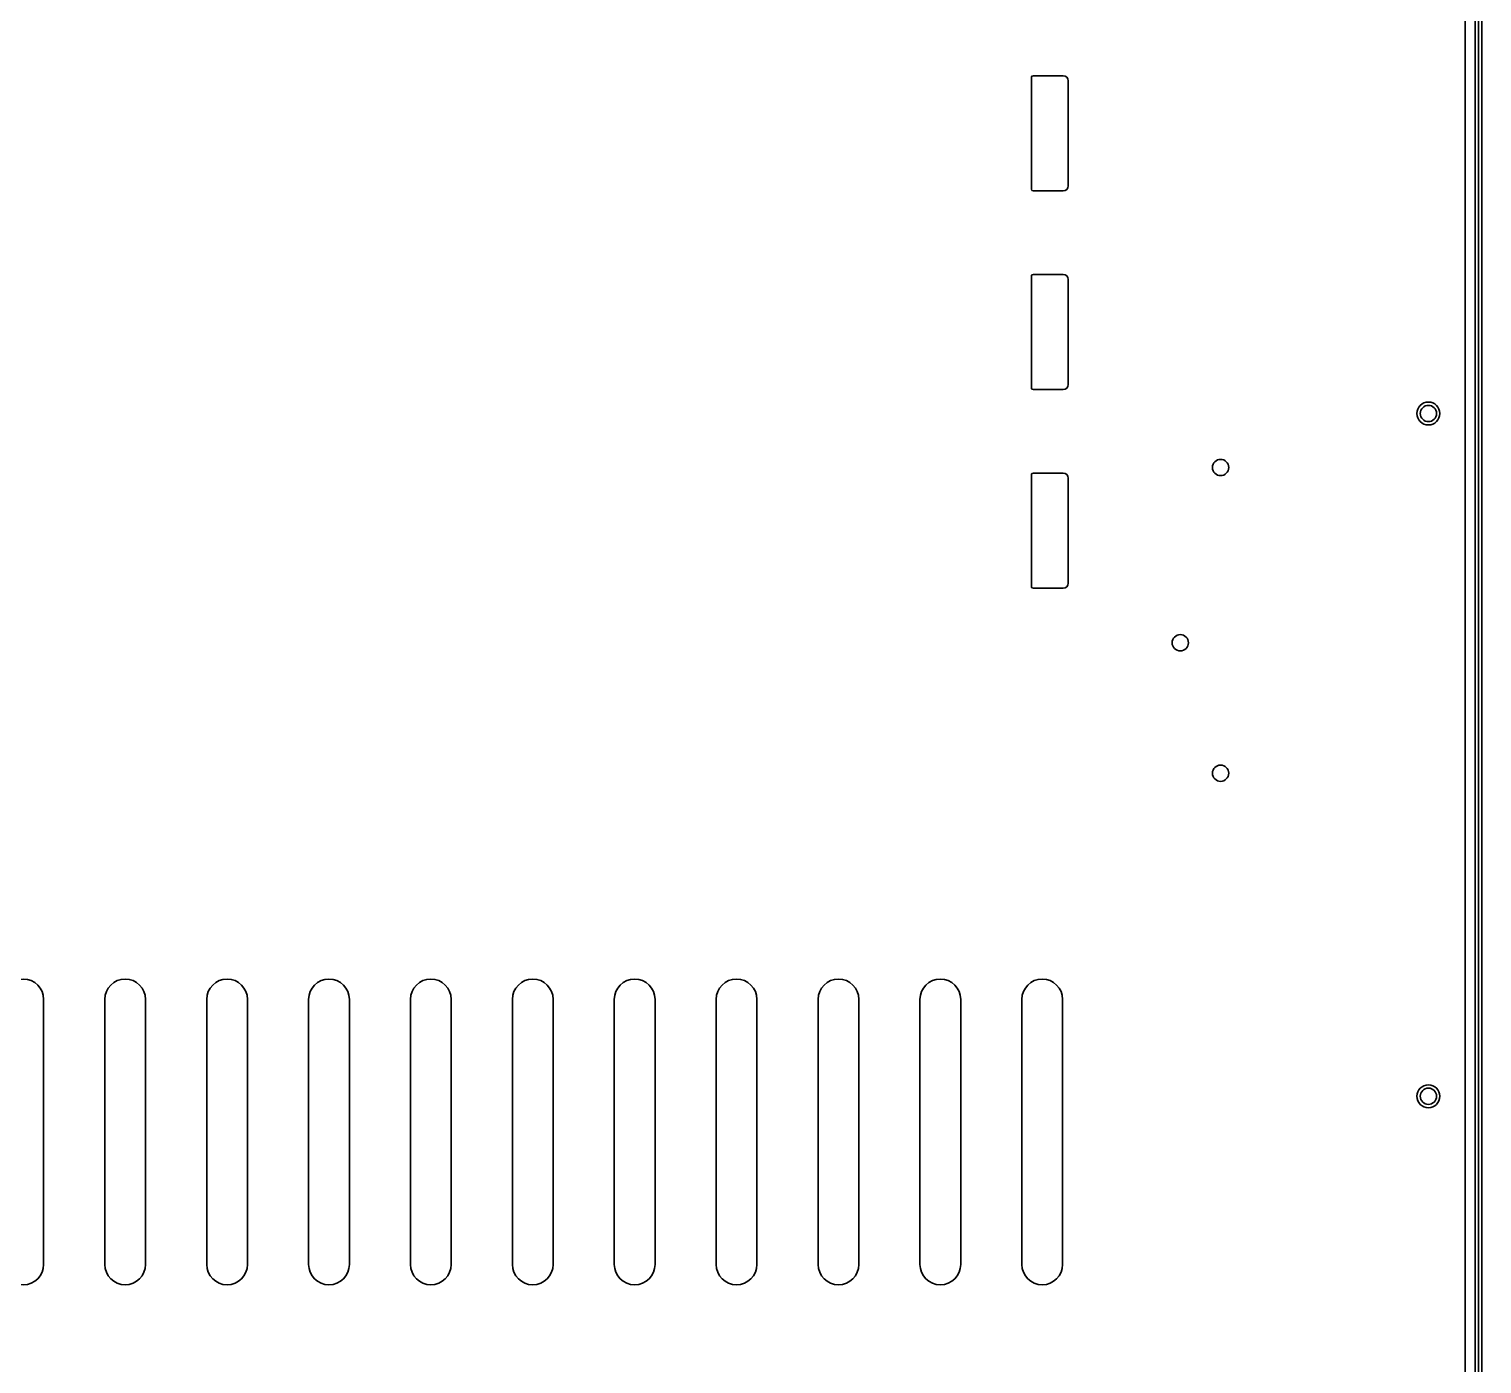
# Model space of a CAD drawing. Extents: x 6336 to 10269, y -393 to 3371.
# Drawn here: x 8894.2 to 9179.4, y 2847.2 to 3109.2 of the extents above; entities that cross this region are included whole.
import ezdxf

# ---------------------------------------------------------------- set-up
doc = ezdxf.new("R2010")
doc.units = 0
doc.header["$LTSCALE"] = 5
doc.layers.add('1', color=7, linetype='CONTINUOUS', true_color=0xffffff)

msp = doc.modelspace()

# ---------------------------------------------------------------- linework, layer by layer
at = {"layer": '1', "color": 7, "linetype": 'Continuous', "lineweight": 35}
for p, q in [((9178.07, 3234.73), (9178.07, 2599.33)), ((9179.37, 2584.53), (9179.37, 3233.93)), ((9178.68, 3230.93), (9178.68, 2587.53)), ((9176.07, 3188.71), (9176.07, 2694.74)), ((9097.17, 3100.03), (9091.27, 3100.03)), ((9090.97, 3099.73), (9090.97, 3077.73)), ((9098.17, 3078.43), (9098.17, 3099.03)), ((9091.27, 3077.43), (9097.17, 3077.43)), ((9090.97, 3060.73), (9090.97, 3038.73)), ((9097.17, 3061.03), (9091.27, 3061.03)), ((9098.17, 3039.43), (9098.17, 3060.03)), ((9091.27, 3038.43), (9097.17, 3038.43)), ((9090.97, 3021.73), (9090.97, 2999.73)), ((9097.17, 3022.03), (9091.27, 3022.03)), ((9098.17, 3000.43), (9098.17, 3021.03)), ((9091.27, 2999.43), (9097.17, 2999.43)), ((8897.07, 2918.73), (8897.07, 2866.73)), ((8909.07, 2866.73), (8909.07, 2918.73)), ((8917.07, 2918.73), (8917.07, 2866.73)), ((8929.07, 2866.73), (8929.07, 2918.73)), ((8937.07, 2918.73), (8937.07, 2866.73)), ((8949.07, 2866.73), (8949.07, 2918.73)), ((8957.07, 2918.73), (8957.07, 2866.73)), ((8969.07, 2866.73), (8969.07, 2918.73)), ((8977.07, 2918.73), (8977.07, 2866.73)), ((8989.07, 2866.73), (8989.07, 2918.73)), ((8997.07, 2918.73), (8997.07, 2866.73)), ((9009.07, 2866.73), (9009.07, 2918.73)), ((9017.07, 2918.73), (9017.07, 2866.73)), ((9029.07, 2866.73), (9029.07, 2918.73)), ((9037.07, 2918.73), (9037.07, 2866.73)), ((9049.07, 2866.73), (9049.07, 2918.73)), ((9057.07, 2918.73), (9057.07, 2866.73)), ((9069.07, 2866.73), (9069.07, 2918.73)), ((9077.07, 2918.73), (9077.07, 2866.73)), ((9089.07, 2866.73), (9089.07, 2918.73)), ((9097.07, 2918.73), (9097.07, 2866.73))]:
    msp.add_line(p, q, dxfattribs=at)
for centre, radius in [((9168.87, 3033.73), 2.25), ((9168.87, 3033.73), 1.6), ((9128.07, 3023.13), 1.6), ((9120.17, 2988.73), 1.6), ((9128.07, 2963.13), 1.6), ((9168.87, 2899.73), 2.25), ((9168.87, 2899.73), 1.6)]:
    msp.add_circle(centre, radius, dxfattribs=at)
for centre, radius, start, end in [((9091.27, 3099.73), 0.3, 90, 180), ((9097.17, 3099.03), 1, 0, 90), ((9091.27, 3077.73), 0.3, 180, 270), ((9097.17, 3078.43), 1, 270, 0), ((9091.27, 3060.73), 0.3, 90, 180), ((9097.17, 3060.03), 1, 0, 90), ((9091.27, 3038.73), 0.3, 180, 270), ((9097.17, 3039.43), 1, 270, 0), ((9091.27, 3021.73), 0.3, 90, 180), ((9097.17, 3021.03), 1, 0, 90), ((9097.17, 3000.43), 1, 270, 0), ((9091.27, 2999.73), 0.3, 180, 270), ((8893.07, 2918.73), 4, 0, 180), ((8913.07, 2918.73), 4, 0, 180), ((8933.07, 2918.73), 4, 0, 180), ((8953.07, 2918.73), 4, 0, 180), ((8973.07, 2918.73), 4, 0, 180), ((8993.07, 2918.73), 4, 0, 180), ((9013.07, 2918.73), 4, 0, 180), ((9033.07, 2918.73), 4, 0, 180), ((9053.07, 2918.73), 4, 0, 180), ((9073.07, 2918.73), 4, 0, 180), ((9093.07, 2918.73), 4, 0, 180), ((8893.07, 2866.73), 4, 180, 0), ((8913.07, 2866.73), 4, 180, 0), ((8933.07, 2866.73), 4, 180, 0), ((8953.07, 2866.73), 4, 180, 0), ((8973.07, 2866.73), 4, 180, 0), ((8993.07, 2866.73), 4, 180, 0), ((9013.07, 2866.73), 4, 180, 0), ((9033.07, 2866.73), 4, 180, 0), ((9053.07, 2866.73), 4, 180, 0), ((9073.07, 2866.73), 4, 180, 0), ((9093.07, 2866.73), 4, 180, 0)]:
    msp.add_arc(centre, radius, start, end, dxfattribs=at)

doc.saveas('drawing.dxf')
